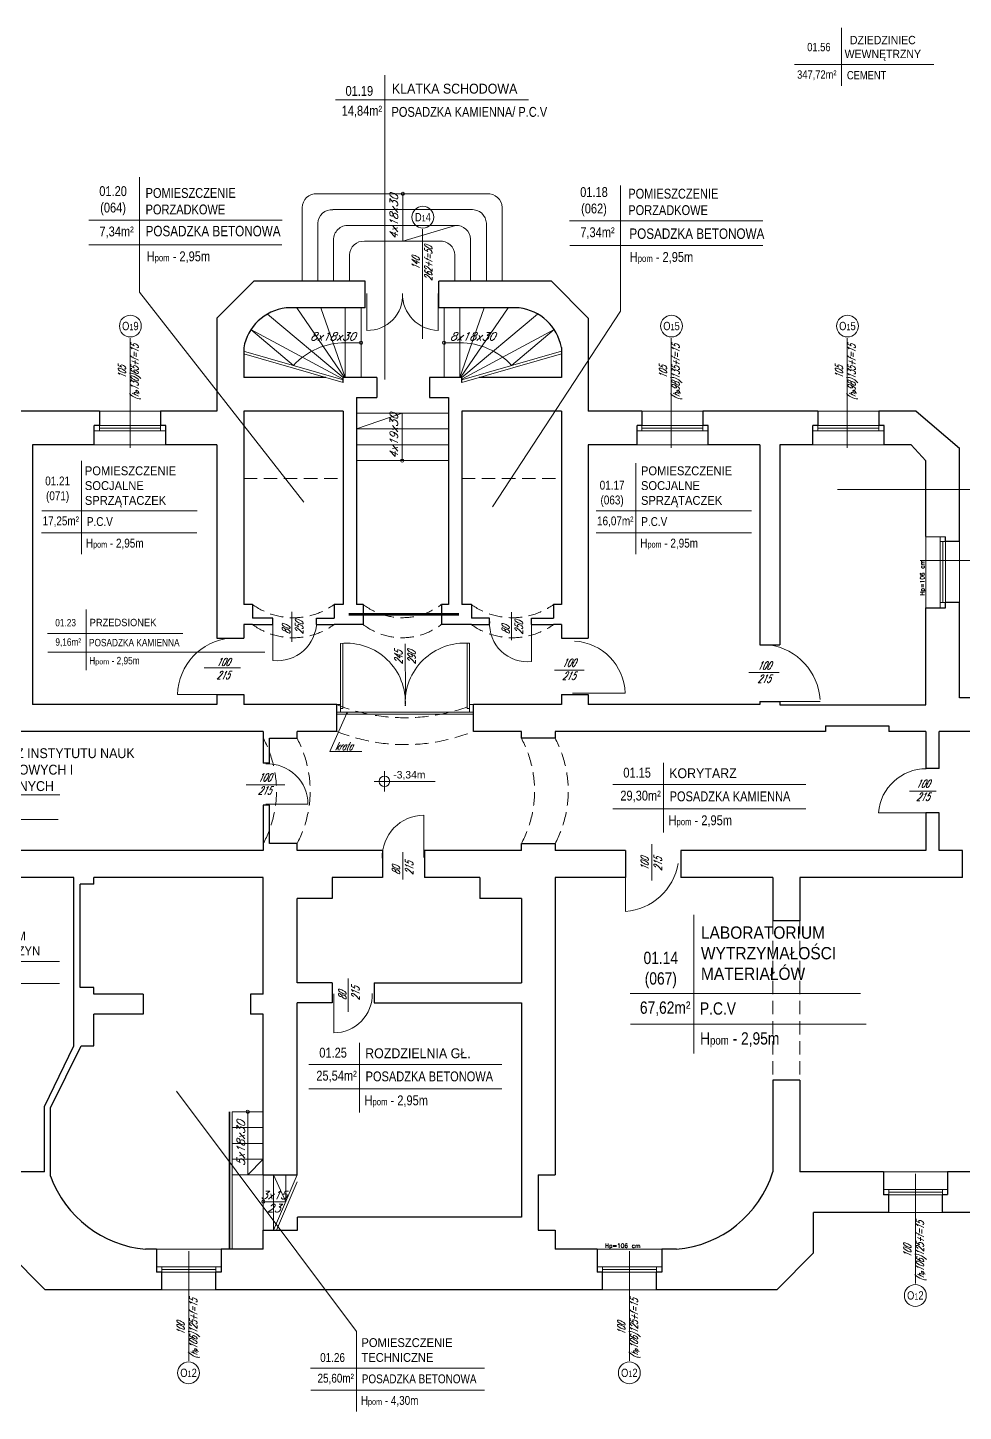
# Model space of a CAD drawing. Header units: millimetres. Extents: x -18485 to 40303, y -22087 to 35064.
# Drawn here: x 4077 to 5854, y 23171 to 25798 of the extents above; entities that cross this region are included whole.
import ezdxf
from ezdxf.enums import TextEntityAlignment as Align

# ---------------------------------------------------------------- set-up
doc = ezdxf.new("R2010")
doc.units = ezdxf.units.MM
doc.linetypes.add('ACAD_ISO12W100', pattern=[21, 12, -3, 0, -3, 0, -3])
doc.linetypes.add('DASHED', pattern=[19.05, 12.7, -6.35])
doc.layers.get('0').update_dxf_attribs({"lineweight": 25})
for name, color, linetype, lineweight in [('01 parter - ściany', 2, 'Continuous', 25), ('03-01_okna', 5, 'Continuous', 15), ('03-02_schody', 6, 'Continuous', 5), ('03_drzwi', 1, 'Continuous', 0), ('04-1_widok', 251, 'Continuous', 5), ('04-2_nad', 251, 'DASHED', 5), ('05-03_opis', 10, 'Continuous', 5)]:
    doc.layers.add(name, color=color, linetype=linetype, lineweight=lineweight)
doc.styles.add('arial', font='arial.ttf')
doc.styles.add('ariel', font='arial.ttf', dxfattribs={"width": 0.8})
doc.styles.add('ariel_wym', font='simplex.shx', dxfattribs={"width": 0.65, "oblique": 25})
doc.styles.get("Standard").update_dxf_attribs({"font": 'txt.shx'})

# ---------------------------------------------------------------- blocks, each defined once
blk = doc.blocks.new('kota rzutowa')
at = {"ltscale": 0.5}
for p, q in [((-20.6, 0), (102.8, 0)), ((0, -20.6), (0, 20.6))]:
    blk.add_line(p, q, dxfattribs=at)
blk.add_circle((0, 0), 10.6, dxfattribs=at)
at = {"ltscale": 0.5, "style": 'arial'}
blk.add_attdef('POZ._POSADKI_WYKOŃCZONWJ', text='', height=15, dxfattribs=at).set_placement((17.9, 1.4), align=Align.BOTTOM_LEFT)
blk.add_attdef('POZ._POSADZKI_KONSTRUKCJA', text='', height=15, dxfattribs=at).set_placement((17, -5), align=Align.TOP_LEFT)

msp = doc.modelspace()

# ---------------------------------------------------------------- hatches: boundary and pattern name
at = {"layer": '03_drzwi'}
h = msp.add_hatch(color=256, dxfattribs=at)
edge = h.paths.add_edge_path()
edge.add_arc((4683.4, 24496.7), 1.77, 0, 360)

# ---------------------------------------------------------------- linework, layer by layer
at = {"layer": '01 parter - ściany'}
for p, q in [((4436.5, 25247.1), (4506.5, 25317.1)), ((4718.1, 25317.1), (4506.5, 25317.1)), ((4718.1, 25266.1), (4718.1, 25317.1)), ((5071.5, 25317.1), (4858.1, 25317.1)), ((4858.1, 25266.1), (4858.1, 25317.1)), ((5141.5, 25247.1), (5071.5, 25317.1)), ((4436.5, 25247.1), (4436.5, 25070.1)), ((4718.1, 25266.1), (4567.8, 25266.1)), ((5010.3, 25266.1), (4858.1, 25266.1)), ((5141.5, 25247.1), (5141.5, 25070.1)), ((4487.5, 25190.3), (4487.5, 25134.1)), ((5090.5, 25191.3), (5090.5, 25134.1)), ((4643.3, 25134.1), (4487.5, 25134.1)), ((4740, 25134.1), (4676.5, 25134.1)), ((4676.5, 25124.5), (4676.5, 25134.1)), ((4740, 25134.1), (4740, 25096.1)), ((4840.1, 25134.1), (4840.1, 25096.1)), ((4901.5, 25134.1), (4840.1, 25134.1)), ((4901.5, 25124.5), (4901.5, 25134.1)), ((5090.5, 25134.1), (4934.7, 25134.1)), ((4701.5, 25096.1), (4701.5, 24703.1)), ((4701.5, 25096.1), (4740, 25096.1)), ((4701.5, 25096.1), (4740, 25096.1)), ((4840.1, 25096.1), (4876.5, 25096.1)), ((4840.1, 25096.1), (4876.5, 25096.1)), ((4876.5, 25096.1), (4876.5, 24703.1)), ((4213.6, 25070.1), (3984.5, 25070.1)), ((4213.6, 25070.1), (4213.6, 25043.1)), ((4436.5, 25070.1), (4329.7, 25070.1)), ((4329.7, 25070.1), (4329.7, 25043.1)), ((4487.5, 25070.1), (4487.5, 24703.1)), ((4676.5, 25070.1), (4487.5, 25070.1)), ((4676.5, 25070.1), (4676.5, 24703.1)), ((5090.5, 25070.1), (4901.5, 25070.1)), ((4901.5, 25070.1), (4901.5, 24703.1)), ((5090.5, 25070.1), (5090.5, 24703.1)), ((5243.1, 25070.1), (5141.5, 25070.1)), ((5243.1, 25070.1), (5243.1, 25043.1)), ((5577.1, 25070.1), (5359.1, 25070.1)), ((5359.1, 25070.1), (5359.1, 25043.1)), ((5577.1, 25070.1), (5577.1, 25043.1)), ((5764.3, 25070.1), (5693.1, 25070.1)), ((5693.1, 25070.1), (5693.1, 25043.1)), ((5764.3, 25070.1), (5846.5, 25000.2)), ((4203.7, 25006.1), (4203.7, 25043.1)), ((4213.6, 25043.1), (4203.7, 25043.1)), ((4339.6, 25043.1), (4329.7, 25043.1)), ((4339.7, 25006.1), (4339.7, 25043.1)), ((4339.7, 25006.1), (4339.7, 25043.1)), ((5234.1, 25006.1), (5234.1, 25043.1)), ((5243.1, 25043.1), (5234.1, 25043.1)), ((5369.1, 25043.1), (5359.1, 25043.1)), ((5369.1, 25006.1), (5369.1, 25043.1)), ((5369.1, 25006.1), (5369.1, 25043.1)), ((5568.1, 25006.1), (5568.1, 25043.1)), ((5577.1, 25043.1), (5568.1, 25043.1)), ((5703.1, 25043.1), (5693.1, 25043.1)), ((5703.1, 25006.1), (5703.1, 25043.1)), ((5703.1, 25006.1), (5703.1, 25043.1)), ((4203.7, 25006.1), (4086.5, 25006.1)), ((4086.5, 25006.1), (4086.5, 24513.1)), ((4436.5, 25006.1), (4339.7, 25006.1)), ((4436.5, 25006.1), (4436.5, 24639.4)), ((5141.5, 25006.1), (5141.4, 24639.4)), ((5234.1, 25006.1), (5141.5, 25006.1)), ((5467.5, 25006.1), (5369.1, 25006.1)), ((5467.5, 25006.1), (5467.5, 24626.4)), ((5467.5, 25006.1), (5467.5, 24626.4)), ((5568.1, 25006.1), (5505.5, 25006.1)), ((5505.5, 25006.1), (5505.5, 24626.4)), ((5754.3, 25006.1), (5703.1, 25006.1)), ((5754.3, 25006.1), (5782.5, 24975.9)), ((5846.5, 24823), (5846.5, 25000.2)), ((5782.5, 24832), (5782.5, 24975.9)), ((5782.5, 24832), (5819.5, 24831.9)), ((5819.5, 24823), (5819.5, 24831.9)), ((5846.5, 24823), (5819.5, 24823)), ((4504.4, 24703.1), (4487.5, 24703.1)), ((4504.4, 24703.1), (4504.4, 24677.1)), ((4659.1, 24703.1), (4659.1, 24677.1)), ((4676.5, 24703.1), (4659.1, 24703.1)), ((4714.2, 24703.1), (4701.5, 24703.1)), ((4714.2, 24703.1), (4714.2, 24665.1)), ((4876.5, 24703.1), (4862.6, 24703.1)), ((4862.6, 24703.1), (4862.6, 24665.1)), ((4919.6, 24703.1), (4901.5, 24703.1)), ((4919.6, 24703.1), (4919.6, 24677.1)), ((5090.5, 24703.1), (5075.6, 24703.1)), ((5075.6, 24703.1), (5075.6, 24677.1)), ((5782.5, 24512.5), (5782.5, 24697)), ((5782.5, 24697), (5819.5, 24697)), ((5782.5, 24697), (5819.5, 24697)), ((5846.5, 24706.9), (5819.5, 24707)), ((5819.5, 24697), (5819.5, 24707)), ((5846.5, 24526.2), (5846.5, 24706.9)), ((4542.7, 24677.1), (4504.4, 24677.1)), ((4542.7, 24665.1), (4542.7, 24677.1)), ((4625.8, 24665.1), (4625.8, 24677.1)), ((4625.8, 24677.1), (4659.1, 24677.1)), ((4954.2, 24677.1), (4919.6, 24677.1)), ((4954.2, 24665.1), (4954.2, 24677.1)), ((5033.6, 24665.1), (5033.6, 24677.1)), ((5033.6, 24677.1), (5075.6, 24677.1)), ((4487.5, 24665.1), (4487.5, 24639.4)), ((4504.4, 24665.1), (4487.5, 24665.1)), ((4504.4, 24665.1), (4542.7, 24665.1)), ((4625.8, 24665.1), (4659.1, 24665.1)), ((4714.2, 24665.1), (4659.1, 24665.1)), ((4919.6, 24665.1), (4862.6, 24665.1)), ((4919.6, 24665.1), (4954.4, 24665.1)), ((5033.6, 24665.1), (5075.6, 24665.1)), ((5090.5, 24665.1), (5075.6, 24665.1)), ((5090.5, 24665.1), (5090.5, 24639.4)), ((4436.5, 24639.4), (4487.5, 24639.4)), ((5090.5, 24639.4), (5141.5, 24639.4)), ((5467.5, 24626.4), (5505.5, 24626.4)), ((4436.5, 24513.1), (4086.5, 24513.1)), ((4436.5, 24532.3), (4436.5, 24513.1)), ((4436.5, 24532.3), (4487.5, 24532.3)), ((4487.5, 24532.3), (4487.5, 24513.1)), ((4663.9, 24513.1), (4487.5, 24513.1)), ((4663.9, 24462.1), (4663.9, 24513.1)), ((5090.5, 24513.1), (4923.4, 24513.1)), ((4923.4, 24462.1), (4923.4, 24513.1)), ((5090.5, 24532.3), (5090.5, 24513.1)), ((5090.5, 24532.3), (5141.5, 24532.3)), ((5141.4, 24532.3), (5141.3, 24513.1)), ((5467.5, 24513.1), (5141.3, 24513.1)), ((5467.5, 24519.3), (5505.5, 24519.3)), ((5467.5, 24519.3), (5467.5, 24513.1)), ((5505.5, 24519.3), (5505.5, 24512.5)), ((5505.5, 24512.5), (5782.5, 24512.5)), ((5958.1, 24526.1), (5846.5, 24526.2)), ((4524.6, 24462.1), (3508, 24462.1)), ((4524.6, 24462.1), (4524.6, 24402.1)), ((4524.6, 24462.1), (4524.6, 24449.1)), ((4663.9, 24462.1), (4588.6, 24462.1)), ((4588.6, 24449.1), (4588.6, 24462.1)), ((5014.6, 24462.1), (4923.4, 24462.1)), ((5014.6, 24449.1), (5014.6, 24462.1)), ((5592, 24462.1), (5078.6, 24462.1)), ((5078.6, 24462.1), (5078.6, 24449.1)), ((5592, 24472.9), (5712, 24472.9)), ((5592, 24472.9), (5592, 24462.1)), ((5712, 24472.9), (5712, 24462.1)), ((5782.5, 24462.1), (5712, 24462.1)), ((5782.5, 24462.1), (5782.5, 24392.1)), ((5948.1, 24462.1), (5807.5, 24462.1)), ((5807.5, 24392.1), (5807.5, 24462.1)), ((4536.6, 24402.1), (4536.6, 24449.1)), ((4536.6, 24449.1), (4588.6, 24449.1)), ((5078.6, 24449.1), (5014.6, 24449.1)), ((4536.6, 24402.1), (4524.6, 24402.1)), ((5807.5, 24392.1), (5782.5, 24392.1)), ((4524.6, 24322.1), (4524.6, 24236.1)), ((4536.6, 24322.1), (4524.6, 24322.1)), ((4536.6, 24249.1), (4536.6, 24322.1)), ((5782.5, 24307.9), (5782.5, 24236.1)), ((5807.5, 24307.9), (5782.5, 24307.9)), ((5807.5, 24236.1), (5807.5, 24307.9)), ((4524.6, 24249.1), (4524.6, 24236.1)), ((4588.6, 24249.1), (4536.6, 24249.1)), ((4588.6, 24236.1), (4588.6, 24249.1)), ((5014.6, 24236.1), (5014.6, 24249.1)), ((5014.6, 24249.1), (5078.6, 24249.1)), ((5078.6, 24249.1), (5078.6, 24236.1)), ((4337.2, 24236.1), (3913.6, 24236.1)), ((4524.6, 24236.1), (4337.2, 24236.1)), ((4750.6, 24236.1), (4588.6, 24236.1)), ((4750.6, 24236.1), (4750.6, 24185)), ((5014.6, 24236.1), (4830.6, 24236.1)), ((4830.6, 24236.1), (4830.6, 24185)), ((5212.1, 24236.1), (5078.6, 24236.1)), ((5212.1, 24236.1), (5212.1, 24185)), ((5782.5, 24236.1), (5317.1, 24236.1)), ((5317.1, 24236.1), (5317.1, 24185)), ((5852.1, 24236.1), (5807.5, 24236.1)), ((5852.1, 24185), (5852.1, 24236.1)), ((4165.1, 24185), (3913.6, 24185)), ((4165.1, 23865), (4165.1, 24185)), ((4203.1, 24172), (4177.1, 24172)), ((4177.1, 23976.1), (4177.1, 24172)), ((4337.2, 24185), (4203.1, 24185)), ((4203.1, 24172), (4203.1, 24185)), ((4524.6, 24185), (4337.2, 24185)), ((4524.6, 23963.1), (4524.6, 24185)), ((4750.6, 24185), (4655.6, 24185)), ((4655.6, 24185), (4655.6, 24145)), ((4935.6, 24185), (4830.6, 24185)), ((4935.6, 24185), (4935.6, 24145)), ((5212.1, 24185), (5078.6, 24185)), ((5078.6, 24185), (5078.6, 23620.1)), ((5492.1, 24185), (5317.1, 24185)), ((5492.1, 24185), (5492.1, 24102.9)), ((5543.1, 24185), (5543.1, 24102.9)), ((5852.1, 24185), (5543.1, 24185)), ((4588.6, 23985), (4588.6, 24145)), ((4655.6, 24145), (4588.6, 24145)), ((5014.6, 24145), (4935.6, 24145)), ((5014.6, 24145), (5014.6, 23985)), ((5543.1, 24102.9), (5492.1, 24102.9)), ((4655.6, 23985), (4588.6, 23985)), ((4655.6, 23985), (4655.6, 23947)), ((4734.8, 23985), (5014.6, 23985)), ((4734.8, 23985), (4734.8, 23947)), ((4203.1, 23976.1), (4177.1, 23976.1)), ((4203.1, 23963.1), (4203.1, 23976.1)), ((4296.6, 23963.1), (4203.1, 23963.1)), ((4296.6, 23963.1), (4296.6, 23925.1)), ((4524.6, 23963.1), (4500.6, 23963.1)), ((4500.6, 23963.1), (4500.6, 23925.1)), ((4655.6, 23947), (4588.6, 23947)), ((4588.6, 23620.1), (4588.6, 23947)), ((4734.8, 23947), (5014.6, 23947)), ((5014.6, 23947), (5014.6, 23540.2)), ((4203.1, 23865), (4203.1, 23925.1)), ((4296.6, 23925.1), (4203.1, 23925.1)), ((4524.6, 23925.1), (4500.6, 23925.1)), ((4524.6, 23620.1), (4524.6, 23925.1)), ((4108.9, 23750.3), (4165.1, 23865)), ((4120.9, 23747.5), (4178.5, 23865)), ((4178.5, 23865), (4203.1, 23865)), ((5543.1, 23799.9), (5492.1, 23799.9)), ((5492.1, 23799.9), (5492.1, 23626.1)), ((5543.1, 23799.9), (5543.1, 23626.1)), ((4108.9, 23626.1), (4108.9, 23750.3)), ((4120.9, 23617.8), (4120.9, 23747.5)), ((4108.9, 23626.1), (3957.5, 23626.1)), ((4524.6, 23620.1), (4588.6, 23620.1)), ((5046.6, 23620.1), (5078.6, 23620.1)), ((5046.6, 23620.1), (5046.6, 23515.1)), ((5702.1, 23626.1), (5543.1, 23626.1)), ((5702.1, 23626.1), (5702.1, 23582.6)), ((6037.1, 23626.1), (5823.8, 23626.1)), ((5823.8, 23626.1), (5823.8, 23582.7)), ((5712.1, 23582.6), (5702.1, 23582.6)), ((5712.1, 23549.1), (5712.1, 23582.6)), ((5813.8, 23549.1), (5813.8, 23582.6)), ((5823.8, 23582.6), (5813.8, 23582.6)), ((5014.6, 23540.2), (4589.8, 23540.2)), ((4589.8, 23515.1), (4589.8, 23540.2)), ((5712.1, 23549.1), (5569.1, 23549.1)), ((5569.1, 23472.1), (5569.1, 23549.1)), ((6047, 23549.1), (5813.8, 23549.1)), ((4524.6, 23479.1), (4524.6, 23515.1)), ((4524.6, 23515.1), (4549.6, 23515.1)), ((4549.6, 23515.1), (4589.8, 23515.1)), ((5046.6, 23515.1), (5078.6, 23515.1)), ((5078.6, 23515.1), (5078.6, 23479.1)), ((4110.5, 23402.1), (4041.1, 23472.1)), ((4321.9, 23479.1), (4301.1, 23479.1)), ((4321.9, 23479.1), (4321.9, 23435.6)), ((4524.6, 23479.1), (4444.6, 23479.1)), ((4444.6, 23479.1), (4444.6, 23435.6)), ((5158.7, 23479.1), (5078.6, 23479.1)), ((5158.7, 23479.1), (5158.7, 23435.6)), ((5309.1, 23479.1), (5281.4, 23479.1)), ((5281.4, 23479.1), (5281.4, 23435.6)), ((5499.7, 23402.1), (5569.1, 23472.1)), ((4331.9, 23435.6), (4321.9, 23435.6)), ((4331.9, 23402.1), (4331.9, 23435.6)), ((4434.6, 23402.1), (4434.6, 23435.6)), ((4444.6, 23435.6), (4434.6, 23435.6)), ((5168.6, 23435.6), (5158.7, 23435.6)), ((5168.6, 23402.1), (5168.6, 23435.6)), ((5271.3, 23402.1), (5271.3, 23435.6)), ((5281.3, 23435.6), (5271.3, 23435.6)), ((4331.9, 23402.1), (4110.5, 23402.1)), ((5168.6, 23402.1), (4434.6, 23402.1)), ((5499.7, 23402.1), (5271.3, 23402.1))]:
    msp.add_line(p, q, dxfattribs=at)
for centre, radius, start, end in [((4578.1, 25174.7), 92, 96.4468, 170.2041), ((5000, 25174.7), 92, 10.43, 83.5289), ((4319.5, 23689.4), 211.2, 199.828, 264.9894), ((5290.7, 23689.4), 211.2, 275.0106, 342.5427)]:
    msp.add_arc(centre, radius, start, end, dxfattribs=at)
at = {"layer": '03-01_okna', "linetype": 'Continuous', "lineweight": 0}
for p, q in [((4213.6, 25070.1), (4329.7, 25070.1)), ((5243.1, 25070.1), (5359.1, 25070.1)), ((5577.1, 25070.1), (5693.1, 25070.1)), ((4329.7, 25043.1), (4213.6, 25043.1)), ((4213.6, 25043.1), (4213.6, 25033.1)), ((4329.7, 25038.1), (4213.6, 25038.1)), ((4329.7, 25043.1), (4329.7, 25033.1)), ((5359.1, 25043.1), (5243.1, 25043.1)), ((5243.1, 25043.1), (5243.1, 25033.1)), ((5359.1, 25038.1), (5243.1, 25038.1)), ((5359.1, 25043.1), (5359.1, 25033.1)), ((5693.1, 25043.1), (5577.1, 25043.1)), ((5577.1, 25043.1), (5577.1, 25033.1)), ((5693.1, 25038.1), (5577.1, 25038.1)), ((5693.1, 25043.1), (5693.1, 25033.1)), ((4339.7, 25033.1), (4203.7, 25033.1)), ((5369.1, 25033.1), (5234.1, 25033.1)), ((5703.1, 25033.1), (5568.1, 25033.1)), ((5809.5, 24697), (5809.5, 24831.9)), ((5819.5, 24823), (5809.5, 24823)), ((5814.5, 24707), (5814.5, 24823)), ((5819.5, 24707), (5819.5, 24823)), ((5846.5, 24823), (5846.4, 24707)), ((5819.5, 24707), (5809.5, 24707)), ((5823.8, 23592.6), (5702.1, 23592.6)), ((5712.1, 23582.6), (5712.1, 23592.6)), ((5813.8, 23582.6), (5813.8, 23592.6)), ((5813.8, 23587.6), (5712.1, 23587.6)), ((5813.8, 23582.6), (5712.1, 23582.6)), ((5712.1, 23549.1), (5813.8, 23549.1)), ((4444.6, 23445.6), (4321.9, 23445.6)), ((4331.9, 23435.6), (4331.9, 23445.6)), ((4434.6, 23440.6), (4331.9, 23440.6)), ((4434.6, 23435.6), (4331.9, 23435.6)), ((4434.6, 23435.6), (4434.6, 23445.6)), ((5281.4, 23445.6), (5158.7, 23445.6)), ((5168.6, 23435.6), (5168.6, 23445.6)), ((5271.3, 23440.6), (5168.6, 23440.6)), ((5271.3, 23435.6), (5168.6, 23435.6)), ((5271.3, 23435.6), (5271.3, 23445.6)), ((4331.9, 23402.1), (4434.6, 23402.1)), ((5168.6, 23402.1), (5271.3, 23402.1))]:
    msp.add_line(p, q, dxfattribs=at)
at = {"layer": '03-02_schody'}
for p, q in [((4626.7, 25482.8), (4949.6, 25482.9)), ((4789.4, 25392.9), (4789.4, 25482.8)), ((4598.1, 25457), (4598.1, 25317.1)), ((4978.1, 25457), (4978.1, 25317.1)), ((4656.7, 25452.8), (4921.9, 25452.9)), ((4628.1, 25427), (4628.1, 25317.1)), ((4686.7, 25422.9), (4889.6, 25422.9)), ((4789.4, 25392.9), (4889.6, 25422.9)), ((4948.1, 25427), (4948.1, 25317.1)), ((4658.1, 25397), (4658.1, 25317.1)), ((4716.7, 25392.9), (4859.6, 25393)), ((4918.1, 25397), (4918.1, 25317.1)), ((4688.1, 25367.1), (4688.1, 25317.1)), ((4888.1, 25367.1), (4888.1, 25317.1)), ((4676.5, 25134.1), (4532.6, 25254.7)), ((4588.3, 25266.1), (4678.6, 25134.1)), ((4680.2, 25134.1), (4634.1, 25266.1)), ((4680.2, 25266.1), (4680.2, 25134.1)), ((4710.2, 25266.1), (4710.2, 25134.1)), ((4867.7, 25266.1), (4867.7, 25134.1)), ((4897.7, 25266.1), (4897.7, 25134.1)), ((4897.7, 25134.1), (4943.9, 25266.1)), ((4989.6, 25266.1), (4899.3, 25134.1)), ((4901.4, 25134.1), (5045.3, 25254.7)), ((4676.5, 25130.7), (4501.1, 25225.2)), ((4581.8, 25157), (4501.1, 25225.2)), ((4901.5, 25130.7), (5076.9, 25225.2)), ((4996.1, 25157), (5076.9, 25225.2)), ((4680.2, 25200.1), (4710.2, 25200.1)), ((4897.7, 25200.1), (4867.7, 25200.1)), ((4487.2, 25184.3), (4676.5, 25129.7)), ((4487.5, 25179), (4676.5, 25124.5)), ((5090.7, 25184.3), (4901.5, 25129.7)), ((5090.5, 25179), (4901.5, 25124.5)), ((4700.8, 25066.4), (4875.8, 25066.4)), ((4788.3, 25066.4), (4701.5, 25036.4)), ((4788.3, 25066.4), (4788.3, 24976.4)), ((4700.8, 25036.4), (4875.8, 25036.4)), ((4700.8, 25006.4), (4875.8, 25006.4)), ((4700.8, 24976.4), (4875.8, 24976.4)), ((4465.6, 23710.1), (4465.6, 23740.1)), ((4465.6, 23740.1), (4524.6, 23740.1)), ((4495.1, 23740.1), (4495.1, 23620.1)), ((4465.6, 23680.1), (4465.6, 23710.1)), ((4465.6, 23710.1), (4524.6, 23710.1)), ((4465.6, 23650.1), (4465.6, 23680.1)), ((4465.6, 23680.1), (4524.6, 23680.1)), ((4465.6, 23620.1), (4465.6, 23650.1)), ((4465.6, 23650.1), (4524.6, 23650.1)), ((4495.1, 23620.1), (4524.6, 23650.1)), ((4465.6, 23479.1), (4465.6, 23620.1)), ((4465.6, 23620.1), (4524.6, 23620.1)), ((4524.6, 23620.1), (4524.6, 23515.1)), ((4544.2, 23620.1), (4544.2, 23515.1)), ((4544.2, 23515.1), (4588.6, 23620.1)), ((4567.2, 23569.4), (4544.2, 23620.1)), ((4567.2, 23620.1), (4567.2, 23569.4)), ((4549.6, 23515.1), (4588.6, 23607.3)), ((4567.2, 23569.4), (4524.6, 23569.4))]:
    msp.add_line(p, q, dxfattribs=at)
at = {"layer": '03-02_schody', "const_width": 3}
msp.add_lwpolyline([(4460.6, 23479.1), (4460.6, 23740.1)], dxfattribs=at)
at = {"layer": '03-02_schody'}
for centre in [(4789.4, 25482.8), (4710.2, 25200.1), (4867.7, 25200.1), (4788.3, 24976.4), (4495.1, 23740.1), (4524.6, 23569.4)]:
    msp.add_circle(centre, 3, dxfattribs=at)
for centre, radius, start, end in [((4624.9, 25456), 26.8, 86.2605, 177.9896), ((4951.3, 25456.1), 26.8, 1.8885, 93.6177), ((4654.9, 25426), 26.8, 86.2605, 177.9896), ((4921.3, 25426.1), 26.8, 1.8885, 93.6177), ((4684.9, 25396.1), 26.8, 86.2605, 182.0104), ((4891.3, 25396.1), 26.8, 1.8885, 93.6177), ((4714.9, 25366.1), 26.8, 86.2605, 177.9896), ((4861.3, 25366.2), 26.8, 1.8885, 93.6177), ((4680.2, 25066.2), 133.9, 90, 137.2957), ((4897.7, 25066.2), 133.9, 42.7043, 90)]:
    msp.add_arc(centre, radius, start, end, dxfattribs=at)
at = {"layer": '03_drzwi'}
for p, q in [((4721.3, 25223.6), (4721.2, 25293.6)), ((4721.2, 25293.6), (4721.3, 25223.6)), ((4856.7, 25223.6), (4856.7, 25293.6)), ((4542.7, 24597.1), (4542.7, 24677.1)), ((4578.9, 24632.5), (4578.9, 24689.3)), ((4995.9, 24635.2), (4995.9, 24688.5)), ((5033.6, 24594.7), (5033.6, 24674.7)), ((4671.2, 24505.8), (4671.2, 24629.4)), ((4675.5, 24505.8), (4675.5, 24629.7)), ((4794.3, 24523.6), (4794.2, 24628.6)), ((4911.7, 24505.9), (4911.8, 24629.8)), ((4916.1, 24505.9), (4916.1, 24629.5)), ((4481, 24582.8), (4412.4, 24582.9)), ((5134, 24578.4), (5077.5, 24578.4)), ((5503.9, 24573.8), (5446.7, 24573.8)), ((4362, 24532.3), (4462, 24532.3)), ((4671.2, 24513.1), (4663.9, 24513.1)), ((4671.2, 24498.5), (4671.2, 24513.1)), ((4916.1, 24498.6), (4916.1, 24513.1)), ((4916.1, 24513.1), (4923.4, 24513.1)), ((5211.6, 24534.9), (5111.6, 24534.9)), ((5581.8, 24519.3), (5481.8, 24519.3)), ((4683.5, 24497), (4651.2, 24423.8)), ((4663.9, 24498.5), (4671.2, 24498.5)), ((4663.9, 24498.5), (4923.4, 24498.5)), ((4663.9, 24494.9), (4923.4, 24494.9)), ((4675.5, 24505.8), (4671.2, 24505.8)), ((4911.7, 24505.9), (4916.1, 24505.9)), ((4923.4, 24498.6), (4916.1, 24498.6)), ((4651.2, 24423.8), (4711.4, 24423.8)), ((4565.7, 24360.5), (4492, 24360.5)), ((5802.1, 24348.7), (5751.6, 24348.7)), ((4609.2, 24323.8), (4529.2, 24323.8)), ((4829.1, 24303), (4829.1, 24223)), ((5692.5, 24307.9), (5782.5, 24307.9)), ((5262.5, 24179.2), (5262.5, 24248.3)), ((4789.8, 24181.2), (4789.8, 24233.2)), ((5212.1, 24120.6), (5212.1, 24210.6)), ((4685.8, 23930), (4685.8, 23992.9)), ((4658.8, 23889.9), (4658.8, 23963.7))]:
    msp.add_line(p, q, dxfattribs=at)
for centre, radius, start, end in [((4723, 25289.6), 66.1, 268.4919, 3.4279), ((4857.9, 25292.5), 69, 179.1284, 269.0064), ((4551.3, 24671), 74.5, 263.3664, 0.0311), ((5026, 24666.1), 71.8, 176.0118, 276.1276), ((4472, 24529.8), 110.1, 95.2277, 178.7137), ((4681.7, 24517.2), 112.7, 356.7916, 95.3739), ((4906.7, 24517.3), 112.6, 85.2024, 183.2473), ((5109.3, 24531.5), 102.4, 1.9142, 86.4973), ((5469.2, 24514.8), 112.9, 3.9616, 81.5736), ((4533.2, 24324.6), 76, 359.3297, 92.8562), ((5783.2, 24300.4), 91, 89.8954, 175.273), ((4829.7, 24223.4), 79.6, 90.4481, 181.1463), ((5204.7, 24229.1), 108.8, 273.903, 350.7197), ((4658.2, 23963.3), 73.4, 270.4481, 1.1463)]:
    msp.add_arc(centre, radius, start, end, dxfattribs=at)
at = {"layer": '04-1_widok'}
for p, q in [((4203.7, 25006.1), (4339.7, 25006.1)), ((5234.1, 25006.1), (5369.1, 25006.1)), ((5568.1, 25006.1), (5703.1, 25006.1)), ((5782.5, 24832), (5782.4, 24697)), ((5702.1, 23626.1), (5823.8, 23626.1)), ((4321.9, 23479.1), (4444.6, 23479.1)), ((5158.7, 23479.1), (5281.4, 23479.1))]:
    msp.add_line(p, q, dxfattribs=at)
at = {"layer": '04-2_nad', "ltscale": 2}
for p, q in [((4487.5, 24942.1), (4676.5, 24942.1)), ((4901.5, 24942.1), (5090.5, 24942.1)), ((5492.1, 24102.9), (5492.1, 23799.9)), ((5543.1, 24102.9), (5543.1, 23799.9))]:
    msp.add_line(p, q, dxfattribs=at)
for centre, radius, start, end in [((4581.7, 24810), 132, 234.1214, 305.8786), ((4788.4, 24800.7), 122.6, 232.759, 307.241), ((4997.6, 24812), 134, 234.3906, 305.6094), ((4581.7, 24772), 132, 234.1214, 305.8786), ((4788.4, 24762.7), 122.6, 232.759, 307.241), ((4997.6, 24774), 134, 234.3906, 305.6094), ((4793.6, 24837.2), 349.1, 248.1857, 291.8143), ((4793.6, 24786.2), 349.1, 248.1857, 291.8143), ((4337.1, 24349.1), 212.5, 331.9275, 28.0725), ((4401.1, 24349.1), 212.5, 331.9275, 28.0725), ((4827.1, 24349.1), 212.5, 331.9275, 28.0725), ((4891.1, 24349.1), 212.5, 331.9275, 28.0725)]:
    msp.add_arc(centre, radius, start, end, dxfattribs=at)
at = {"layer": '05-03_opis', "lineweight": 0}
for p, q in [((5622.6, 25798.3), (5622.6, 25687.6)), ((5533, 25728.7), (5797.8, 25728.7)), ((4827.1, 25207.5), (4827.1, 25415.9)), ((4271.7, 25000.7), (4271.7, 25209.1)), ((5299.1, 25000.7), (5299.1, 25209.1)), ((5633.1, 25000.7), (5633.1, 25209.1)), ((5771.6, 24786.6), (5980, 24786.6)), ((5763, 23622.4), (5763, 23414)), ((4383.2, 23475.4), (4383.2, 23267)), ((5220, 23475.4), (5220, 23267))]:
    msp.add_line(p, q, dxfattribs=at)
at = {"layer": '05-03_opis'}
for p, q in [((4755.4, 25708.1), (4755.4, 25130.1)), ((4661.4, 25661.4), (5028.4, 25661.4)), ((4289.7, 25514.3), (4289.7, 25296)), ((5202.6, 25498.6), (5202.6, 25260.3)), ((4193.1, 25433), (4560.1, 25433)), ((5106.1, 25431.3), (5473, 25431.3)), ((4193.6, 25386.2), (4559.9, 25386.2)), ((5106.5, 25384.6), (5472.8, 25384.6)), ((4289.7, 25296), (4601.7, 24897.2)), ((5202.6, 25260.3), (4959.5, 24888.5)), ((4179.4, 24975.7), (4179.4, 24798.9)), ((5232, 24971.8), (5232, 24798.9)), ((5614.9, 24921.8), (6169, 24921.8)), ((4104, 24881.1), (4399, 24881.1)), ((5156.6, 24881.1), (5451.7, 24881.1)), ((4103.7, 24839.1), (4398.6, 24839.1)), ((5156.3, 24839.1), (5451.2, 24839.1)), ((4188.2, 24693.5), (4188.2, 24578.2)), ((4114.6, 24647.9), (4371.8, 24647.9)), ((4115.7, 24612.9), (4527.6, 24612.9)), ((5284.5, 24402.6), (5284.5, 24270.5)), ((5187.9, 24361.7), (5554.9, 24361.7)), ((3834.1, 24341.7), (4138.5, 24341.7)), ((5188.4, 24315), (5554.7, 24315)), ((3834.5, 24295), (4135.4, 24295)), ((5342, 24114.2), (5342, 23850.5)), ((3807.6, 24025.6), (4137.9, 24025.6)), ((3808, 23983.6), (4137.7, 23983.6)), ((5221.4, 23964.6), (5658.1, 23964.6)), ((5221.9, 23906.2), (5669.3, 23906.2)), ((4707.3, 23870.9), (4707.3, 23738.8)), ((4610.8, 23830.1), (4977.7, 23830.1)), ((4701.3, 23323.2), (4359.5, 23779.3)), ((4611.2, 23783.4), (4977.5, 23783.4)), ((4701.3, 23323.2), (4701.3, 23171.3)), ((4614.4, 23253.5), (4944.7, 23253.5)), ((4614.8, 23211.5), (4944.5, 23211.5))]:
    msp.add_line(p, q, dxfattribs=at)
at = {"layer": '05-03_opis', "linetype": 'ACAD_ISO12W100', "ltscale": 5, "const_width": 5}
msp.add_lwpolyline([(4686.7, 24684.5), (4896, 24684.5)], dxfattribs=at)
at = {"layer": '05-03_opis', "lineweight": 0}
for centre in [(4827.6, 25438.6), (4272.2, 25231.8), (5299.6, 25231.8), (5633.6, 25231.8), (5762.5, 23391.3), (4382.7, 23244.3), (5219.5, 23244.3)]:
    msp.add_circle(centre, 20.7, dxfattribs=at)

# ---------------------------------------------------------------- block references
at = {"layer": '05-03_opis', "xscale": 0.9359999999996944, "yscale": 0.9359999999978754, "zscale": 0.9359999999996944}
msp.add_blockref('kota rzutowa', (4754.6, 24367.4), dxfattribs=at).add_auto_attribs({'POZ._POSADKI_WYKOŃCZONWJ': '-3,34m'})

# ---------------------------------------------------------------- texts
at = {"layer": '01 parter - ściany', "char_height": 8, "width": 160.59, "attachment_point": 7}
for insert, rotation in [((5782.4, 24720.4), 90.0085), ((5173.4, 23479.1), 0.0085)]:
    msp.add_mtext('Hp=106 cm', dxfattribs=dict(at, insert=insert, rotation=rotation))
at = {"layer": '03_drzwi', "width": 160.59, "style": 'ariel_wym'}
for s, insert, char_height, attachment_point, rotation in [('{\\H1.875x;80\\P250}', (4560.3, 24646.6), 8, 1, 89.9915), ('{\\H1.875x;80\\P250}', (4977.3, 24646.5), 8, 1, 89.9915), ('245\\P290', (4773.6, 24590.1), 15, 1, 90), ('100\\P215', (4435.5, 24561.5), 15, 7, 0.0085), ('100\\P215', (5091.9, 24560.1), 15, 7, 0.0085), ('100\\P215', (5462.6, 24554.7), 15, 7, 0.0085), ('100\\P215', (4514.5, 24342.4), 15, 7, 0.0085), ('100\\P215', (5764.1, 24330.5), 15, 7, 0.0085), ('100\\P215', (5241.2, 24197.8), 15, 1, 89.9915), ('80\\P215', (4769.1, 24189.7), 15, 1, 89.9915), ('80\\P215', (4667.1, 23952.1), 15, 1, 89.9915)]:
    msp.add_mtext(s, dxfattribs=dict(at, insert=insert, char_height=char_height, attachment_point=attachment_point, rotation=rotation))
at = {"layer": '03_drzwi', "insert": (4660.6, 24441.6), "char_height": 15, "width": 131.796, "attachment_point": 1, "style": 'ariel_wym'}
msp.add_mtext('krata', dxfattribs=at)
at = {"layer": '05-03_opis', "lineweight": 0, "attachment_point": 5}
for s, insert, char_height, width, style in [('\\W0.9;{\\fArial|b0|i0|c238|p34;DZIEDZINIEC\\PWEWNĘTRZNY}', (5700.8, 25759.2), 15.84, 75.194, 'ariel'), ('{\\fArial|b0|i0|c238|p34;01.56}', (5579.4, 25761.4), 15.84, 75.194, 'ariel'), ('{\\fArial|b0|i0|c238|p34;347,72m²}', (5575.4, 25707.9), 15.84, 75.194, 'ariel'), ('CEMENT', (5670, 25708), 15.84, 75.194, 'ariel'), ('D{\\H0.7576x;1}4', (4827.6, 25438.6), 15.84, 75.194, 'ariel'), ('O{\\H0.7576x;1}9', (4272.2, 25231.8), 15.84, 75.194, 'ariel'), ('{\\W1;8x18x30}', (4656.3, 25212.2), 15, 55, 'ariel_wym'), ('{\\W1;8x18x30}', (4921.6, 25212.2), 15, 55, 'ariel_wym'), ('O{\\H0.7576x;1}5', (5299.6, 25231.8), 15.84, 75.194, 'ariel'), ('O{\\H0.7576x;1}5', (5633.6, 25231.8), 15.84, 75.194, 'ariel'), ('{\\W1;3x15\\P23}', (4544.2, 23569.4), 15, 55, 'ariel_wym'), ('O{\\H0.7576x;1}2', (5762.5, 23391.3), 15.84, 75.194, 'ariel'), ('O{\\H0.7576x;1}2', (4382.7, 23244.3), 15.84, 75.194, 'ariel'), ('O{\\H0.7576x;1}2', (5219.5, 23244.3), 15.84, 75.194, 'ariel')]:
    msp.add_mtext(s, dxfattribs=dict(at, insert=insert, char_height=char_height, width=width, style=style))
at = {"layer": '05-03_opis', "style": 'ariel'}
for s, insert, char_height, width, attachment_point in [('\\W0.9;{\\fArial|b0|i0|c238|p34;KLATKA SCHODOWA}', (4768.7, 25682.4), 18.739, 375.045, 4), ('{\\fArial|b0|i0|c238|p34;01.19}', (4706.9, 25678.1), 18.739, 87.13, 5), ('{\\fArial|b0|i0|c238|p34;14,84m²}', (4711.8, 25638.9), 18.739, 87.13, 5), ('POSADZKA KAMIENNA/ P.C.V', (4768, 25638.3), 18.739, 338.511, 4), ('{\\fArial|b0|i0|c238|p34;01.20\\P(064)}', (4239.4, 25469.6), 18.739, 87.13, 5), ('POMIESZCZENIE \\PPORZADKOWE', (4301.1, 25468.7), 18.739, 258.231, 4), ('{\\fArial|b0|i0|c238|p34;01.18\\P(062)}', (5152.4, 25467.8), 18.739, 87.13, 5), ('POMIESZCZENIE \\PPORZADKOWE', (5217.5, 25467.4), 18.739, 258.231, 4), ('{\\fArial|b0|i0|c238|p34;7,34m²}', (4246.1, 25409.7), 18.739, 87.13, 5), (' POSADZKA BETONOWA', (4295, 25412), 19.84, 273.402, 4), ('{\\fArial|b0|i0|c238|p34;7,34m²}', (5159, 25408.2), 18.739, 87.13, 5), (' POSADZKA BETONOWA', (5213.5, 25407.1), 19.84, 273.402, 4), ('{\\fArial|b0|i0|c238|p34; H\\H0.7x;pom\\H1.429x; - 2,95m}', (4297.3, 25362.2), 18.739, 258.231, 4), ('{\\fArial|b0|i0|c238|p34; H\\H0.7x;pom\\H1.429x; - 2,95m}', (5214.5, 25361), 18.739, 258.231, 4), ('\\W0.9;{\\fArial|b0|i0|c238|p34;POMIESZCZENIE \\PSOCJALNE\\PSPRZĄTACZEK}', (4185.8, 24926.4), 16.865, 337.54, 4), ('\\W0.9;{\\fArial|b0|i0|c238|p34;POMIESZCZENIE \\PSOCJALNE\\PSPRZĄTACZEK}', (5241.6, 24926.4), 16.865, 337.54, 4), ('{\\fArial|b0|i0|c238|p34;01.21\\P(071)}', (4134.1, 24921.1), 16.865, 78.417, 5), ('{\\fArial|b0|i0|c238|p34;01.17\\P(063)}', (5186.8, 24913.1), 16.865, 78.417, 5), ('\\W0.9;', (4189, 24900), 16.86, 337.54, 4), ('{\\fArial|b0|i0|c238|p34;17,25m²}', (4140.1, 24860.3), 16.865, 78.417, 5), ('P.C.V', (4189.7, 24860.5), 16.86, 232.408, 4), ('{\\fArial|b0|i0|c238|p34;16,07m²}', (5192.8, 24860.3), 16.865, 78.417, 5), ('P.C.V', (5242.3, 24860.5), 16.86, 232.408, 4), ('{\\fArial|b0|i0|c238|p34; H\\H0.7x;pom\\H1.429x; - 2,95m}', (4182.6, 24817.9), 16.865, 232.408, 4), ('{\\fArial|b0|i0|c238|p34; H\\H0.7x;pom\\H1.429x; - 2,95m}', (5235.2, 24817.9), 16.865, 232.408, 4), ('{\\fArial|b0|i0|c238|p34;01.23}', (4149.3, 24668.6), 14.054, 65.348, 5), ('\\W0.9;{\\fArial|b0|i0|c238|p34;PRZEDSIONEK}', (4195, 24668.9), 14.054, 213.982, 4), ('{\\fArial|b0|i0|c238|p34;9,16m²}', (4154.3, 24630.6), 14.054, 65.348, 5), ('POSADZKA KAMIENNA', (4193.7, 24630.7), 14.054, 193.673, 4), ('{\\fArial|b0|i0|c238|p34; H\\H0.7x;pom\\H1.429x; - 2,95m}', (4189.7, 24595.2), 14.054, 193.673, 4), ('\\W0.9;{\\fArial|b0|i0|c238|p34;KORYTARZ INSTYTUTU NAUK PODSTAWOWYCH I TECHNICZNYCH}', (3941.3, 24389.5), 18.739, 375.045, 4), ('{\\fArial|b0|i0|c238|p34;01.15}', (5234.3, 24383.8), 18.739, 87.13, 5), ('\\W0.9;{\\fArial|b0|i0|c238|p34;KORYTARZ }', (5295.2, 24382.7), 18.739, 375.045, 4), ('{\\fArial|b0|i0|c238|p34;29,30m²}', (5240.9, 24338.6), 18.739, 87.13, 5), ('POSADZKA KAMIENNA', (5296, 24338.8), 18.739, 258.231, 4), ('{\\fArial|b0|i0|c238|p34; H\\H0.7x;pom\\H1.429x; - 2,95m}', (5288.1, 24291.5), 18.739, 258.231, 4), ('\\W0.9;{\\fArial|b0|i0|c238|p34;LABORATORIUM WYTRZYMAŁOŚCI \\PMATERIAŁÓW}', (5355.4, 24041), 23.423, 356.637, 4), ('\\W0.9;{\\fArial|b0|i0|c238|p34;LABORATORIUM \\PDYNAMIKI MASZYN}', (3904.1, 24059.7), 16.865, 337.54, 4), ('{\\fArial|b0|i0|c238|p34;01.14\\P(067)}', (5279.3, 24009.2), 23.423, 108.913, 5), ('{\\fArial|b0|i0|c238|p34;67,62m²}', (5287.6, 23935.7), 23.423, 108.913, 5), ('P.C.V', (5353.6, 23936), 23.42, 322.789, 4), ('{\\fArial|b0|i0|c238|p34; H\\H0.7x;pom\\H1.429x; - 2,95m}', (5346.5, 23876.8), 23.423, 322.789, 4), ('{\\fArial|b0|i0|c238|p34;01.25}', (4657.1, 23852.2), 18.739, 87.13, 5), ('\\W0.9;{\\fArial|b0|i0|c238|p34;ROZDZIELNIA GŁ.}', (4718, 23851), 18.739, 375.045, 4), ('{\\fArial|b0|i0|c238|p34;25,54m²}', (4663.7, 23806.9), 18.739, 87.13, 5), ('POSADZKA BETONOWA', (4718.8, 23807.1), 18.739, 258.231, 4), ('{\\fArial|b0|i0|c238|p34; H\\H0.7x;pom\\H1.429x; - 2,95m}', (4710.9, 23759.8), 18.739, 258.231, 4), ('\\W0.9;{\\fArial|b0|i0|c238|p34;POMIESZCZENIE \\PTECHNICZNE}', (4710.9, 23287.6), 16.865, 337.54, 4), ('{\\fArial|b0|i0|c238|p34;01.26}', (4656.1, 23273.4), 16.865, 78.417, 5), ('{\\fArial|b0|i0|c238|p34;25,60m²}', (4662.1, 23232.7), 16.865, 78.417, 5), ('POSADZKA BETONOWA', (4711.6, 23232.9), 16.865, 232.408, 4), ('{\\fArial|b0|i0|c238|p34; H\\H0.7x;pom\\H1.429x; - 4,30m}', (4704.5, 23190.3), 16.865, 232.408, 4)]:
    msp.add_mtext(s, dxfattribs=dict(at, insert=insert, char_height=char_height, width=width, attachment_point=attachment_point))
at = {"layer": '05-03_opis', "lineweight": 0, "attachment_point": 5, "rotation": 90, "style": 'ariel_wym'}
for s, insert, char_height, width in [('{\\W1;4x18x30}', (4772.5, 25439.2), 15, 55), ('140\\P262+f=50', (4826, 25350.8), 14.4, 62.661), ('105\\P({\\H0.8333x;h\\H0.6x;p}130)65+f=15', (4270.6, 25144), 14.4, 62.661), ('105\\P({\\H0.8333x;h\\H0.6x;p}98)135+f=15', (5298, 25144), 14.4, 62.661), ('105\\P({\\H0.8333x;h\\H0.6x;p}98)135+f=15', (5632, 25144), 14.4, 62.661), ('{\\W1;4x19x30}', (4772.5, 25022.7), 15, 55), ('{\\W1;5x18x30}', (4481.9, 23680.1), 15, 55), ('100\\P({\\H0.8333x;h\\H0.6x;p}106)125+f=15', (5761.9, 23475.4), 14.4, 62.661), ('100\\P({\\H0.8333x;h\\H0.6x;p}106)125+f=15', (4382.2, 23328.4), 14.4, 62.661), ('100\\P({\\H0.8333x;h\\H0.6x;p}106)125+f=15', (5218.9, 23328.4), 14.4, 62.661)]:
    msp.add_mtext(s, dxfattribs=dict(at, insert=insert, char_height=char_height, width=width))

doc.saveas('drawing.dxf')
